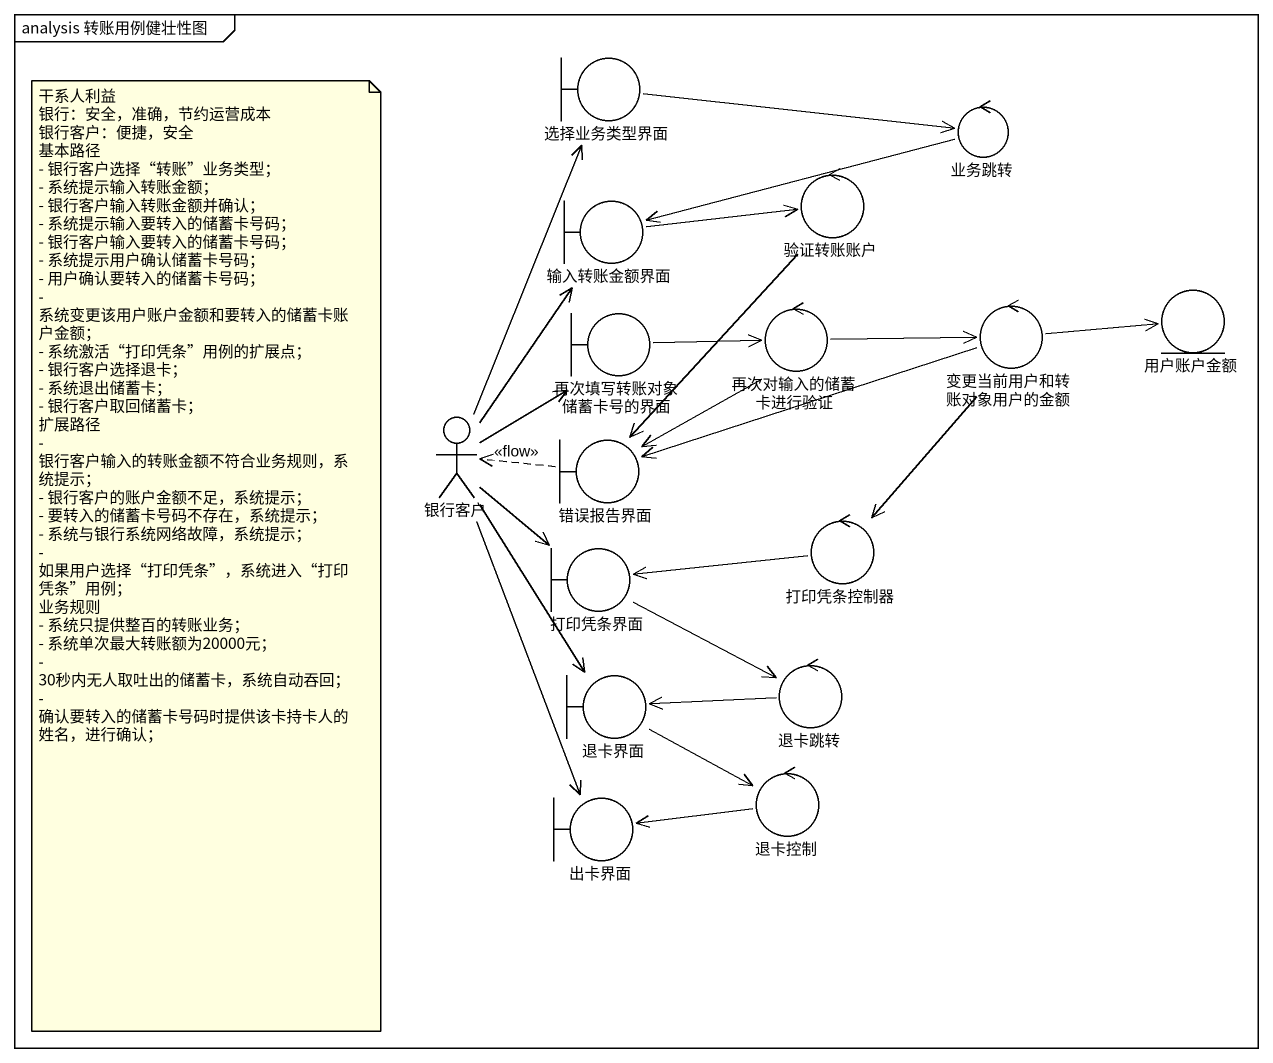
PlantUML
@startuml
mainframe analysis 转账用例健壮性图
boundary 选择业务类型界面
control 业务跳转
boundary 输入转账金额界面
control 验证转账账户
boundary 再次填写转账对象储蓄卡号的界面
control 再次对输入的储蓄卡进行验证
control 变更当前用户和转账对象用户的金额
entity 用户账户金额
actor 银行客户
boundary 错误报告界面
control 打印凭条控制器
boundary 打印凭条界面
control 退卡跳转
boundary 退卡界面
boundary 出卡界面
control 退卡控制
选择业务类型界面 -right-> 业务跳转
业务跳转 -left-> 输入转账金额界面
输入转账金额界面 -right-> 验证转账账户
验证转账账户 --> 错误报告界面
再次填写转账对象储蓄卡号的界面 -right-> 再次对输入的储蓄卡进行验证
再次对输入的储蓄卡进行验证 -right-> 变更当前用户和转账对象用户的金额
再次对输入的储蓄卡进行验证 --> 错误报告界面
变更当前用户和转账对象用户的金额 -right-> 用户账户金额
变更当前用户和转账对象用户的金额 -left-> 错误报告界面
变更当前用户和转账对象用户的金额 --> 打印凭条控制器
银行客户 -up-> 选择业务类型界面
银行客户 -up-> 输入转账金额界面
银行客户 -up-> 再次填写转账对象储蓄卡号的界面
银行客户 --> 打印凭条界面
银行客户 --> 退卡界面
银行客户 --> 出卡界面
错误报告界面 .left.> 银行客户 : <<flow>>
打印凭条控制器 -left-> 打印凭条界面
打印凭条界面 -right-> 退卡跳转
退卡跳转 -left-> 退卡界面
退卡界面 -right-> 退卡控制
退卡控制 -left-> 出卡界面
note as N1
  干系人利益
  银行：安全，准确，节约运营成本
  银行客户：便捷，安全
  基本路径
  - 银行客户选择“转账”业务类型；
  - 系统提示输入转账金额；
  - 银行客户输入转账金额并确认；
  - 系统提示输入要转入的储蓄卡号码；
  - 银行客户输入要转入的储蓄卡号码；
  - 系统提示用户确认储蓄卡号码；
  - 用户确认要转入的储蓄卡号码；
  - 系统变更该用户账户金额和要转入的储蓄卡账户金额；
  - 系统激活“打印凭条”用例的扩展点；
  - 银行客户选择退卡；
  - 系统退出储蓄卡；
  - 银行客户取回储蓄卡；
  扩展路径
  - 银行客户输入的转账金额不符合业务规则，系统提示；
  - 银行客户的账户金额不足，系统提示；
  - 要转入的储蓄卡号码不存在，系统提示；
  - 系统与银行系统网络故障，系统提示；
  - 如果用户选择“打印凭条”，系统进入“打印凭条”用例；
  业务规则
  - 系统只提供整百的转账业务；
  - 系统单次最大转账额为20000元；
  - 30秒内无人取吐出的储蓄卡，系统自动吞回；
  - 确认要转入的储蓄卡号码时提供该卡持卡人的姓名，进行确认；
end note
@enduml
